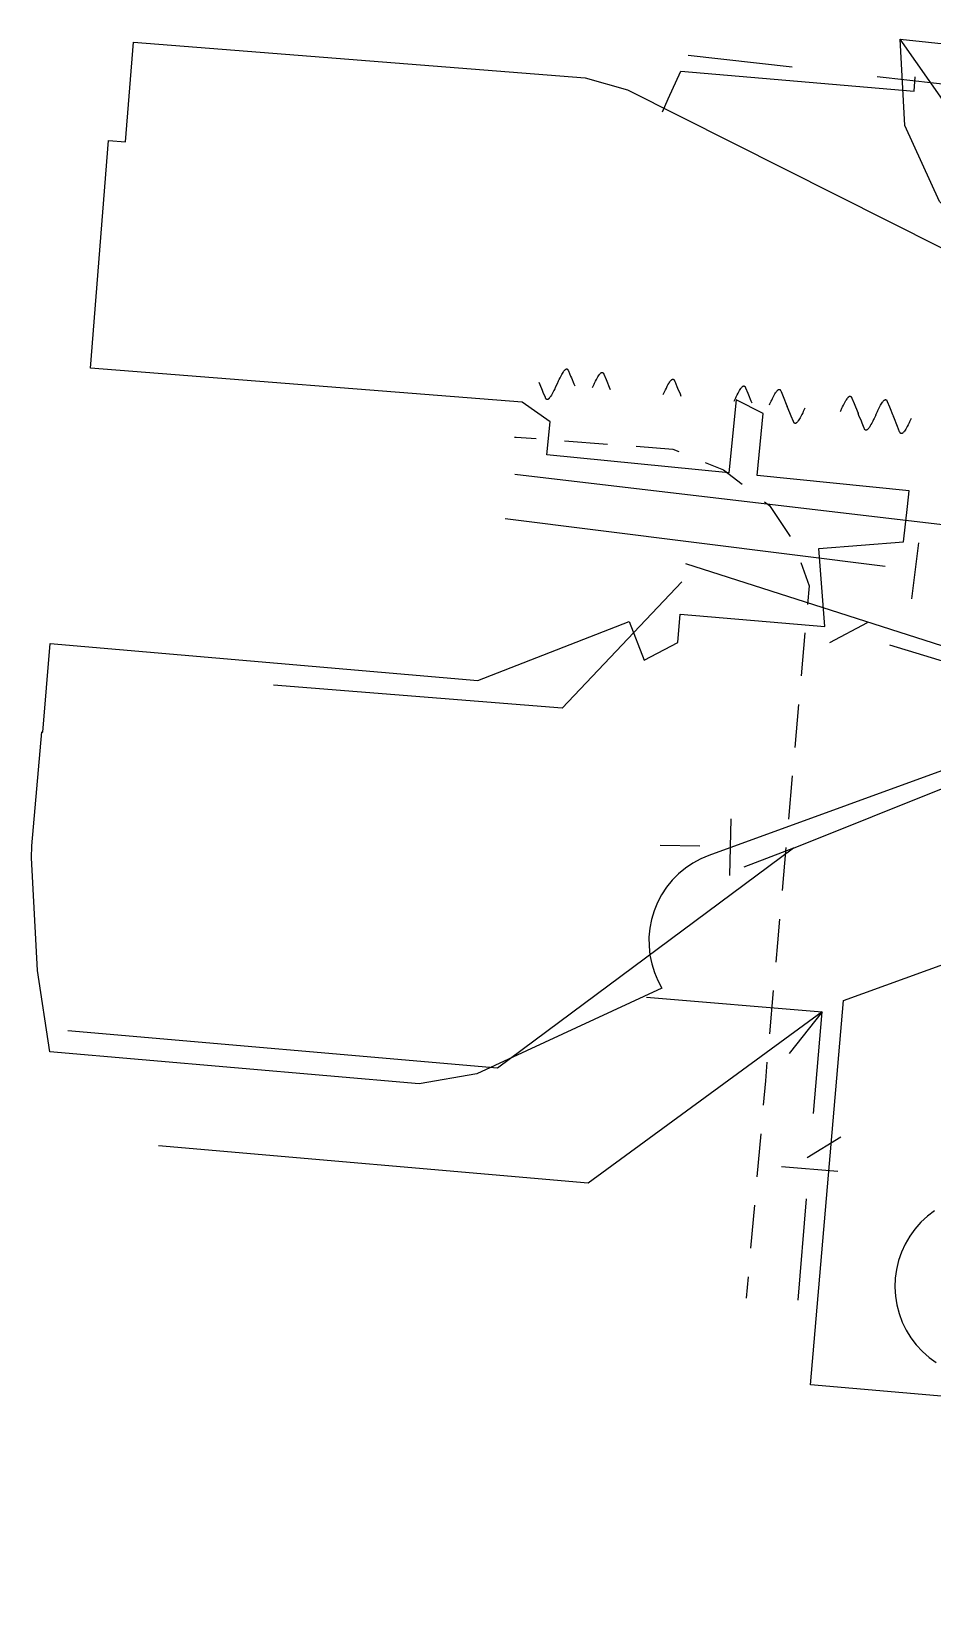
# Model space of a CAD drawing. Header units: metres. Extents: x 4550 to 4731, y 10605 to 11772.
# Drawn here: x 4592.41 to 4608.22, y 11032.82 to 11060.34 of the extents above; entities that cross this region are included whole.
import ezdxf

# ---------------------------------------------------------------- set-up
doc = ezdxf.new("R2010")
doc.units = ezdxf.units.M
for name, color, linetype in [('BOUNDARY', 7, 'Continuous'), ('CURB', 7, 'Continuous'), ('ELECTR_CABLE', 7, 'Continuous'), ('ELECTR_CABLE_COMM', 7, 'Continuous'), ('GAS', 7, 'Continuous'), ('SEWER', 7, 'Continuous'), ('SIDEWALK_PATH', 7, 'Continuous'), ('WATER_PIPELINE', 7, 'Continuous')]:
    doc.layers.add(name, color=color, linetype=linetype)

msp = doc.modelspace()

# ---------------------------------------------------------------- linework, layer by layer
at = {"layer": 'BOUNDARY'}
msp.add_lwpolyline([(4608.158, 11000.092), (4608.741, 11006.756), (4610.08, 11006.64), (4629.877, 11004.937), (4632.304, 11033.24), (4631.309, 11033.325), (4631.559, 11035.888), (4632.555, 11035.791), (4633.348, 11044.074), (4629.55, 11044.44), (4612.413, 11045.939), (4612.883, 11050.917), (4611.894, 11051.074), (4612.793, 11055.31), (4610.782, 11055.737), (4607.648, 11060.203), (4608.642, 11060.097), (4610.749, 11059.872), (4610.807, 11060.334), (4633.894, 11057.44), (4637.626, 11095.966)], dxfattribs=at)
at = {"layer": 'CURB'}
for points in [[(4600.885, 11053.228), (4600.915, 11053.226), (4601.263, 11053.199)], [(4601.762, 11053.161), (4602.518, 11053.103)], [(4603.017, 11053.065), (4603.659, 11053.016), (4603.765, 11052.972)], [(4604.228, 11052.783), (4604.551, 11052.65), (4604.875, 11052.399)], [(4605.27, 11052.093), (4605.353, 11052.028), (4605.719, 11051.487)], [(4605.907, 11051.027), (4606.05, 11050.618), (4606.021, 11050.293)], [(4605.977, 11049.795), (4605.911, 11049.04)], [(4605.867, 11048.541), (4605.8, 11047.786)], [(4605.756, 11047.288), (4605.689, 11046.532)], [(4605.645, 11046.034), (4605.578, 11045.278)], [(4605.534, 11044.78), (4605.497, 11044.363), (4605.467, 11044.024)], [(4605.423, 11043.526), (4605.356, 11042.77)], [(4605.312, 11042.272), (4605.283, 11041.944), (4605.245, 11041.516)], [(4605.201, 11041.018), (4605.135, 11040.262)], [(4605.091, 11039.764), (4605.024, 11039.009)], [(4604.98, 11038.511), (4604.946, 11038.133)]]:
    msp.add_lwpolyline(points, dxfattribs=at)
at = {"layer": 'ELECTR_CABLE'}
for points in [[(4603.928, 11059.918), (4605.751, 11059.714)], [(4603.581, 11059.156), (4603.801, 11059.639)], [(4603.801, 11059.639), (4607.891, 11059.291)], [(4607.242, 11059.547), (4610.888, 11059.139)], [(4607.891, 11059.291), (4607.912, 11059.54)], [(4603.477, 11058.929), (4603.581, 11059.157)], [(4601.629, 11054.152), (4601.623, 11054.139), (4601.6, 11054.093), (4601.59, 11054.072), (4601.575, 11054.041), (4601.558, 11054.007), (4601.545, 11053.984), (4601.533, 11053.962), (4601.523, 11053.946), (4601.512, 11053.931), (4601.506, 11053.921), (4601.5, 11053.913), (4601.494, 11053.907), (4601.492, 11053.904), (4601.489, 11053.901), (4601.484, 11053.897), (4601.481, 11053.894), (4601.478, 11053.892), (4601.476, 11053.89), (4601.473, 11053.888), (4601.469, 11053.886), (4601.467, 11053.886), (4601.465, 11053.885), (4601.464, 11053.885), (4601.462, 11053.884), (4601.461, 11053.884), (4601.459, 11053.884), (4601.457, 11053.884), (4601.455, 11053.884), (4601.454, 11053.884), (4601.453, 11053.885), (4601.452, 11053.885), (4601.451, 11053.885), (4601.45, 11053.886), (4601.448, 11053.887), (4601.447, 11053.887), (4601.445, 11053.889), (4601.444, 11053.89), (4601.443, 11053.891), (4601.442, 11053.892), (4601.441, 11053.893), (4601.44, 11053.894), (4601.439, 11053.895), (4601.437, 11053.898), (4601.436, 11053.9), (4601.434, 11053.903), (4601.432, 11053.907), (4601.43, 11053.911), (4601.427, 11053.918), (4601.389, 11054.01), (4601.376, 11054.041), (4601.335, 11054.143), (4601.319, 11054.182)], [(4601.629, 11054.152), (4601.636, 11054.166), (4601.658, 11054.212), (4601.668, 11054.233), (4601.683, 11054.264), (4601.701, 11054.298), (4601.713, 11054.321), (4601.725, 11054.343), (4601.735, 11054.359), (4601.746, 11054.374), (4601.752, 11054.384), (4601.758, 11054.392), (4601.764, 11054.398), (4601.767, 11054.401), (4601.769, 11054.404), (4601.774, 11054.408), (4601.777, 11054.411), (4601.78, 11054.413), (4601.783, 11054.415), (4601.785, 11054.417), (4601.789, 11054.418), (4601.791, 11054.419), (4601.793, 11054.42), (4601.794, 11054.42), (4601.796, 11054.421), (4601.797, 11054.421), (4601.799, 11054.421), (4601.801, 11054.421), (4601.803, 11054.421), (4601.804, 11054.421), (4601.805, 11054.42), (4601.806, 11054.42), (4601.807, 11054.419), (4601.808, 11054.419), (4601.81, 11054.418), (4601.811, 11054.417), (4601.813, 11054.416), (4601.814, 11054.415), (4601.815, 11054.414), (4601.816, 11054.413), (4601.817, 11054.412), (4601.818, 11054.411), (4601.819, 11054.41), (4601.821, 11054.407), (4601.822, 11054.405), (4601.824, 11054.402), (4601.826, 11054.398), (4601.828, 11054.394), (4601.831, 11054.386), (4601.869, 11054.295), (4601.882, 11054.264), (4601.923, 11054.162), (4601.94, 11054.123)], [(4602.25, 11054.093), (4602.257, 11054.106), (4602.279, 11054.153), (4602.289, 11054.173), (4602.304, 11054.204), (4602.322, 11054.238), (4602.334, 11054.261), (4602.347, 11054.283), (4602.356, 11054.299), (4602.367, 11054.315), (4602.374, 11054.324), (4602.38, 11054.332), (4602.385, 11054.339), (4602.388, 11054.341), (4602.39, 11054.344), (4602.395, 11054.349), (4602.398, 11054.351), (4602.401, 11054.353), (4602.404, 11054.355), (4602.407, 11054.357), (4602.41, 11054.359), (4602.412, 11054.36), (4602.414, 11054.36), (4602.415, 11054.361), (4602.417, 11054.361), (4602.418, 11054.361), (4602.421, 11054.361), (4602.422, 11054.361), (4602.424, 11054.361), (4602.425, 11054.361), (4602.426, 11054.361), (4602.427, 11054.36), (4602.428, 11054.36), (4602.43, 11054.359), (4602.431, 11054.359), (4602.432, 11054.358), (4602.434, 11054.356), (4602.435, 11054.355), (4602.436, 11054.355), (4602.437, 11054.354), (4602.438, 11054.352), (4602.439, 11054.351), (4602.44, 11054.35), (4602.442, 11054.347), (4602.443, 11054.345), (4602.445, 11054.342), (4602.447, 11054.338), (4602.449, 11054.334), (4602.452, 11054.327), (4602.491, 11054.235), (4602.503, 11054.204), (4602.545, 11054.103), (4602.561, 11054.063)], [(4603.492, 11053.973), (4603.499, 11053.987), (4603.521, 11054.033), (4603.531, 11054.054), (4603.547, 11054.085), (4603.564, 11054.119), (4603.576, 11054.141), (4603.589, 11054.163), (4603.599, 11054.179), (4603.609, 11054.195), (4603.616, 11054.205), (4603.622, 11054.212), (4603.628, 11054.219), (4603.63, 11054.222), (4603.633, 11054.225), (4603.637, 11054.229), (4603.641, 11054.232), (4603.643, 11054.234), (4603.646, 11054.236), (4603.649, 11054.238), (4603.652, 11054.239), (4603.655, 11054.24), (4603.656, 11054.241), (4603.658, 11054.241), (4603.659, 11054.241), (4603.661, 11054.242), (4603.663, 11054.242), (4603.665, 11054.242), (4603.667, 11054.242), (4603.667, 11054.241), (4603.669, 11054.241), (4603.67, 11054.241), (4603.671, 11054.24), (4603.672, 11054.24), (4603.673, 11054.239), (4603.675, 11054.238), (4603.676, 11054.237), (4603.677, 11054.236), (4603.678, 11054.235), (4603.679, 11054.234), (4603.681, 11054.233), (4603.682, 11054.232), (4603.683, 11054.231), (4603.684, 11054.228), (4603.686, 11054.226), (4603.687, 11054.223), (4603.69, 11054.219), (4603.691, 11054.215), (4603.694, 11054.207), (4603.733, 11054.115), (4603.745, 11054.085), (4603.787, 11053.983), (4603.803, 11053.943)], [(4604.735, 11053.854), (4604.741, 11053.868), (4604.764, 11053.914), (4604.774, 11053.934), (4604.789, 11053.965), (4604.806, 11053.999), (4604.819, 11054.022), (4604.831, 11054.044), (4604.841, 11054.06), (4604.851, 11054.076), (4604.858, 11054.085), (4604.864, 11054.093), (4604.87, 11054.1), (4604.872, 11054.102), (4604.875, 11054.105), (4604.88, 11054.11), (4604.883, 11054.112), (4604.885, 11054.114), (4604.888, 11054.116), (4604.891, 11054.118), (4604.895, 11054.12), (4604.897, 11054.121), (4604.898, 11054.121), (4604.9, 11054.122), (4604.902, 11054.122), (4604.903, 11054.122), (4604.905, 11054.122), (4604.907, 11054.122), (4604.909, 11054.122), (4604.91, 11054.122), (4604.911, 11054.122), (4604.912, 11054.121), (4604.913, 11054.121), (4604.914, 11054.12), (4604.915, 11054.12), (4604.917, 11054.119), (4604.919, 11054.117), (4604.92, 11054.117), (4604.921, 11054.116), (4604.922, 11054.115), (4604.923, 11054.113), (4604.924, 11054.112), (4604.925, 11054.111), (4604.927, 11054.108), (4604.928, 11054.106), (4604.93, 11054.103), (4604.932, 11054.099), (4604.934, 11054.095), (4604.937, 11054.088), (4604.975, 11053.996), (4604.987, 11053.965), (4605.029, 11053.864), (4605.045, 11053.824)], [(4605.356, 11053.794), (4605.362, 11053.808), (4605.385, 11053.854), (4605.395, 11053.874), (4605.41, 11053.905), (4605.427, 11053.939), (4605.44, 11053.962), (4605.452, 11053.984), (4605.462, 11054), (4605.473, 11054.016), (4605.479, 11054.025), (4605.485, 11054.033), (4605.491, 11054.04), (4605.493, 11054.043), (4605.496, 11054.045), (4605.501, 11054.05), (4605.504, 11054.053), (4605.507, 11054.055), (4605.509, 11054.057), (4605.512, 11054.058), (4605.516, 11054.06), (4605.518, 11054.061), (4605.52, 11054.062), (4605.521, 11054.062), (4605.523, 11054.062), (4605.524, 11054.062), (4605.526, 11054.063), (4605.528, 11054.063), (4605.53, 11054.062), (4605.531, 11054.062), (4605.532, 11054.062), (4605.533, 11054.062), (4605.534, 11054.061), (4605.535, 11054.061), (4605.537, 11054.06), (4605.538, 11054.059), (4605.54, 11054.058), (4605.541, 11054.057), (4605.542, 11054.056), (4605.543, 11054.055), (4605.544, 11054.054), (4605.545, 11054.052), (4605.546, 11054.051), (4605.548, 11054.049), (4605.549, 11054.047), (4605.551, 11054.044), (4605.553, 11054.04), (4605.555, 11054.036), (4605.558, 11054.028), (4605.596, 11053.936), (4605.609, 11053.906), (4605.65, 11053.804), (4605.666, 11053.764)], [(4606.598, 11053.675), (4606.605, 11053.688), (4606.627, 11053.734), (4606.637, 11053.755), (4606.652, 11053.786), (4606.67, 11053.82), (4606.682, 11053.843), (4606.695, 11053.865), (4606.704, 11053.881), (4606.715, 11053.896), (4606.722, 11053.906), (4606.728, 11053.914), (4606.733, 11053.92), (4606.736, 11053.923), (4606.738, 11053.926), (4606.743, 11053.93), (4606.746, 11053.933), (4606.749, 11053.935), (4606.752, 11053.937), (4606.754, 11053.939), (4606.758, 11053.941), (4606.76, 11053.942), (4606.762, 11053.942), (4606.763, 11053.942), (4606.765, 11053.943), (4606.766, 11053.943), (4606.768, 11053.943), (4606.77, 11053.943), (4606.772, 11053.943), (4606.773, 11053.943), (4606.774, 11053.942), (4606.775, 11053.942), (4606.776, 11053.942), (4606.777, 11053.941), (4606.779, 11053.94), (4606.78, 11053.94), (4606.782, 11053.938), (4606.783, 11053.937), (4606.784, 11053.937), (4606.785, 11053.935), (4606.786, 11053.934), (4606.787, 11053.933), (4606.788, 11053.932), (4606.79, 11053.929), (4606.791, 11053.927), (4606.793, 11053.924), (4606.795, 11053.92), (4606.797, 11053.916), (4606.8, 11053.909), (4606.839, 11053.817), (4606.851, 11053.786), (4606.892, 11053.685), (4606.909, 11053.645)], [(4607.219, 11053.615), (4607.226, 11053.629), (4607.248, 11053.675), (4607.258, 11053.695), (4607.273, 11053.726), (4607.291, 11053.76), (4607.303, 11053.783), (4607.316, 11053.805), (4607.325, 11053.821), (4607.336, 11053.837), (4607.343, 11053.846), (4607.349, 11053.854), (4607.354, 11053.861), (4607.357, 11053.863), (4607.359, 11053.866), (4607.364, 11053.871), (4607.367, 11053.873), (4607.37, 11053.875), (4607.373, 11053.877), (4607.376, 11053.879), (4607.379, 11053.881), (4607.381, 11053.882), (4607.383, 11053.882), (4607.385, 11053.883), (4607.386, 11053.883), (4607.388, 11053.883), (4607.39, 11053.883), (4607.391, 11053.883), (4607.393, 11053.883), (4607.394, 11053.883), (4607.395, 11053.883), (4607.396, 11053.882), (4607.397, 11053.882), (4607.399, 11053.881), (4607.4, 11053.881), (4607.401, 11053.88), (4607.403, 11053.879), (4607.404, 11053.878), (4607.405, 11053.877), (4607.406, 11053.876), (4607.407, 11053.874), (4607.408, 11053.873), (4607.409, 11053.872), (4607.411, 11053.869), (4607.412, 11053.868), (4607.414, 11053.864), (4607.416, 11053.86), (4607.418, 11053.856), (4607.421, 11053.849), (4607.46, 11053.757), (4607.472, 11053.726), (4607.514, 11053.625), (4607.53, 11053.585)], [(4605.977, 11053.734), (4605.97, 11053.721), (4605.948, 11053.674), (4605.938, 11053.654), (4605.923, 11053.623), (4605.905, 11053.589), (4605.893, 11053.566), (4605.881, 11053.544), (4605.871, 11053.528), (4605.86, 11053.512), (4605.854, 11053.503), (4605.848, 11053.495), (4605.842, 11053.489), (4605.839, 11053.486), (4605.837, 11053.483), (4605.832, 11053.478), (4605.829, 11053.476), (4605.826, 11053.474), (4605.824, 11053.472), (4605.821, 11053.47), (4605.817, 11053.468), (4605.815, 11053.467), (4605.813, 11053.467), (4605.812, 11053.466), (4605.81, 11053.466), (4605.809, 11053.466), (4605.807, 11053.466), (4605.805, 11053.466), (4605.803, 11053.466), (4605.802, 11053.466), (4605.801, 11053.467), (4605.8, 11053.467), (4605.799, 11053.467), (4605.798, 11053.468), (4605.796, 11053.468), (4605.795, 11053.469), (4605.793, 11053.471), (4605.792, 11053.472), (4605.791, 11053.472), (4605.79, 11053.473), (4605.789, 11053.475), (4605.788, 11053.476), (4605.787, 11053.477), (4605.785, 11053.48), (4605.784, 11053.482), (4605.782, 11053.485), (4605.78, 11053.489), (4605.778, 11053.493), (4605.775, 11053.5), (4605.737, 11053.592), (4605.724, 11053.623), (4605.683, 11053.724), (4605.666, 11053.764)], [(4607.219, 11053.615), (4607.213, 11053.601), (4607.191, 11053.555), (4607.181, 11053.534), (4607.165, 11053.504), (4607.148, 11053.47), (4607.135, 11053.447), (4607.123, 11053.425), (4607.113, 11053.409), (4607.103, 11053.393), (4607.096, 11053.383), (4607.09, 11053.376), (4607.084, 11053.369), (4607.082, 11053.366), (4607.079, 11053.364), (4607.074, 11053.359), (4607.071, 11053.356), (4607.069, 11053.354), (4607.066, 11053.352), (4607.063, 11053.351), (4607.059, 11053.349), (4607.057, 11053.348), (4607.056, 11053.347), (4607.054, 11053.347), (4607.052, 11053.347), (4607.051, 11053.346), (4607.049, 11053.346), (4607.047, 11053.346), (4607.045, 11053.347), (4607.044, 11053.347), (4607.043, 11053.347), (4607.042, 11053.347), (4607.041, 11053.348), (4607.04, 11053.348), (4607.039, 11053.349), (4607.037, 11053.35), (4607.035, 11053.351), (4607.034, 11053.352), (4607.033, 11053.353), (4607.032, 11053.354), (4607.031, 11053.355), (4607.03, 11053.356), (4607.029, 11053.358), (4607.027, 11053.36), (4607.026, 11053.362), (4607.024, 11053.365), (4607.022, 11053.369), (4607.021, 11053.373), (4607.017, 11053.381), (4606.979, 11053.473), (4606.967, 11053.503), (4606.925, 11053.605), (4606.909, 11053.645)], [(4607.84, 11053.555), (4607.834, 11053.541), (4607.812, 11053.495), (4607.802, 11053.475), (4607.786, 11053.444), (4607.769, 11053.41), (4607.757, 11053.387), (4607.744, 11053.365), (4607.734, 11053.349), (4607.724, 11053.333), (4607.717, 11053.324), (4607.711, 11053.316), (4607.705, 11053.309), (4607.703, 11053.307), (4607.7, 11053.304), (4607.695, 11053.299), (4607.692, 11053.297), (4607.69, 11053.295), (4607.687, 11053.293), (4607.684, 11053.291), (4607.681, 11053.289), (4607.678, 11053.288), (4607.677, 11053.288), (4607.675, 11053.287), (4607.674, 11053.287), (4607.672, 11053.287), (4607.67, 11053.287), (4607.668, 11053.287), (4607.666, 11053.287), (4607.666, 11053.287), (4607.664, 11053.287), (4607.663, 11053.288), (4607.662, 11053.288), (4607.661, 11053.289), (4607.66, 11053.289), (4607.658, 11053.29), (4607.657, 11053.291), (4607.655, 11053.292), (4607.655, 11053.293), (4607.653, 11053.294), (4607.652, 11053.296), (4607.651, 11053.297), (4607.65, 11053.298), (4607.649, 11053.301), (4607.647, 11053.303), (4607.646, 11053.306), (4607.643, 11053.31), (4607.642, 11053.314), (4607.638, 11053.321), (4607.6, 11053.413), (4607.588, 11053.444), (4607.546, 11053.545), (4607.53, 11053.585)], [(4611.04, 11048.5), (4610.331, 11048.944), (4603.887, 11051.006)]]:
    msp.add_lwpolyline(points, dxfattribs=at)
at = {"layer": 'ELECTR_CABLE_COMM'}
for points in [[(4603.817, 11050.689), (4601.723, 11048.475), (4596.658, 11048.876)], [(4606.411, 11049.626), (4607.072, 11049.979)], [(4607.459, 11049.585), (4611.04, 11048.5), (4611.91, 11048.476)]]:
    msp.add_lwpolyline(points, dxfattribs=at)
at = {"layer": 'GAS'}
for points in [[(4611.569, 11048.542), (4604.294, 11045.895), (4604.149, 11045.835), (4604.011, 11045.76), (4603.881, 11045.672), (4603.76, 11045.572), (4603.649, 11045.46), (4603.551, 11045.338), (4603.464, 11045.207), (4603.391, 11045.068), (4603.331, 11044.923), (4603.287, 11044.772), (4603.257, 11044.618), (4603.242, 11044.462), (4603.243, 11044.305), (4603.259, 11044.149), (4603.291, 11043.995), (4603.337, 11043.845), (4603.398, 11043.7), (4603.468, 11043.57), (4600.223, 11042.068), (4599.21, 11041.89), (4592.739, 11042.451), (4592.519, 11043.881), (4592.413, 11045.85), (4592.423, 11046.063), (4592.596, 11048.058), (4592.611, 11048.056), (4592.745, 11049.608), (4600.243, 11048.958), (4602.895, 11049.993), (4603.159, 11049.317), (4603.749, 11049.629), (4603.79, 11050.123), (4606.329, 11049.908), (4606.219, 11051.272), (4607.705, 11051.392), (4607.774, 11052.009), (4607.806, 11052.287), (4605.14, 11052.551), (4605.247, 11053.638), (4604.769, 11053.879), (4604.642, 11052.601), (4601.451, 11052.917), (4601.508, 11053.494), (4601.021, 11053.836), (4593.448, 11054.435), (4593.764, 11058.423), (4594.062, 11058.399), (4594.201, 11060.15), (4602.126, 11059.522), (4602.867, 11059.315), (4608.363, 11056.548)], [(4610.057, 11036.272), (4606.072, 11036.617), (4606.656, 11043.35), (4609.22, 11044.282)], [(4608.25, 11039.666), (4608.125, 11039.572), (4608.01, 11039.465), (4607.906, 11039.347), (4607.814, 11039.22), (4607.734, 11039.084), (4607.669, 11038.942), (4607.618, 11038.793), (4607.581, 11038.64), (4607.56, 11038.485), (4607.554, 11038.328), (4607.564, 11038.171), (4607.589, 11038.016), (4607.629, 11037.864), (4607.683, 11037.717), (4607.752, 11037.576), (4607.834, 11037.442), (4607.929, 11037.317), (4608.036, 11037.202), (4608.154, 11037.098), (4608.281, 11037.006)]]:
    msp.add_lwpolyline(points, dxfattribs=at)
at = {"layer": 'SEWER'}
for points in [[(4600.723, 11051.801), (4607.386, 11050.962)], [(4607.97, 11051.376), (4607.847, 11050.393)], [(4605.776, 11046.025), (4609.96, 11047.701)], [(4604.675, 11046.534), (4604.653, 11045.543)], [(4605.776, 11046.025), (4600.584, 11042.165), (4593.051, 11042.818)], [(4603.436, 11046.077), (4604.136, 11046.061)], [(4605.776, 11046.025), (4604.905, 11045.689)], [(4606.278, 11043.156), (4602.178, 11040.153), (4594.645, 11040.807)], [(4603.2, 11043.409), (4606.278, 11043.156)], [(4606.278, 11043.156), (4605.7, 11042.422)], [(4606.13, 11041.374), (4606.278, 11043.156)], [(4606.017, 11040.6), (4606.604, 11040.962)], [(4605.567, 11040.446), (4606.554, 11040.364)], [(4605.858, 11038.098), (4606.006, 11039.879)]]:
    msp.add_lwpolyline(points, dxfattribs=at)
at = {"layer": 'SIDEWALK_PATH'}
msp.add_lwpolyline([(4612.793, 11055.31), (4610.782, 11055.737), (4609.385, 11056.326), (4608.336, 11057.353), (4607.727, 11058.689), (4607.648, 11060.203), (4608.642, 11060.097), (4608.629, 11059.968), (4608.717, 11058.859), (4609.184, 11057.888), (4609.963, 11057.143), (4610.989, 11056.715), (4613.979, 11056.08), (4612.883, 11050.917), (4611.888, 11051.001)], close=True, dxfattribs=at)
at = {"layer": 'WATER_PIPELINE'}
msp.add_lwpolyline([(4600.892, 11052.575), (4610.673, 11051.426)], dxfattribs=at)

doc.saveas('drawing.dxf')
